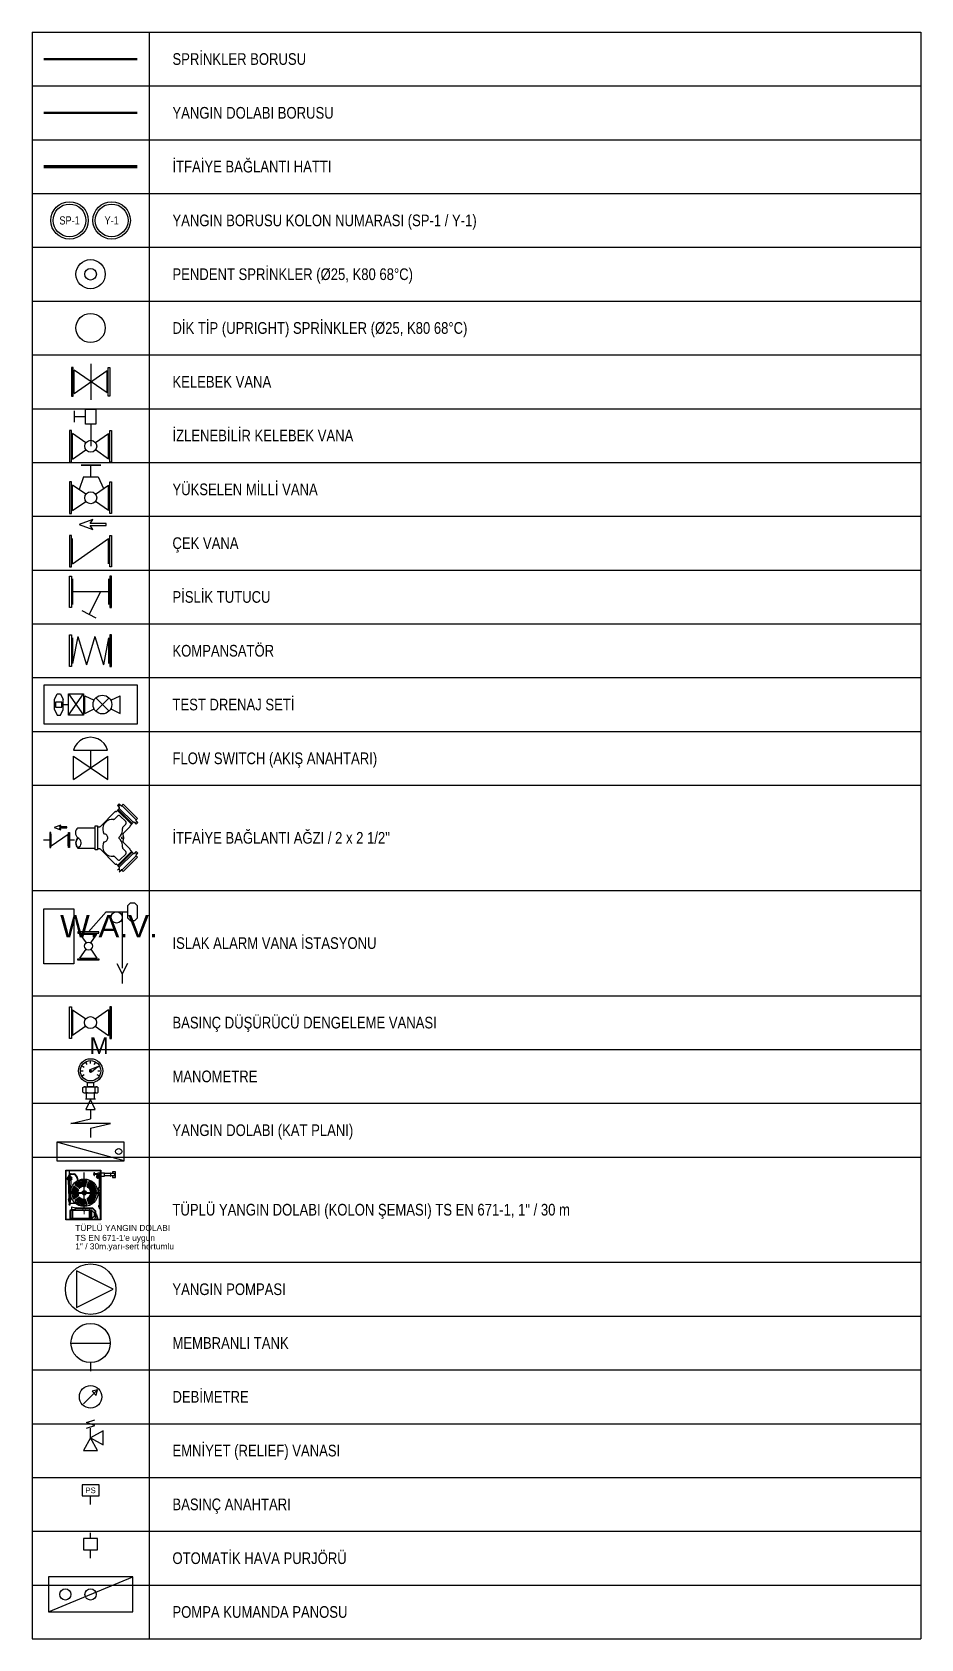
# Model space of a CAD drawing. Header units: centimetres. Extents: x 247996 to 314900, y -468471 to -440326.
# Drawn here: x 264300 to 265060, y -453164 to -451790 of the extents above; entities that cross this region are included whole.
import ezdxf
from ezdxf.enums import TextEntityAlignment as Align

# ---------------------------------------------------------------- set-up
doc = ezdxf.new("R2010")
doc.units = ezdxf.units.CM
for name, color, linetype in [('SCOTT-MTY-SPRINKLER', 15, 'Continuous'), ('SCOTT-MTY-SPRINKLER-BORU', 140, 'Continuous'), ('SCOTT-MTY-YANGIN-DOLAP-BORU', 1, 'Continuous'), ('SCOTT-MTY-YANGIN-ITFAIYE', 1, 'Continuous'), ('SCOTT-MTY-YANGIN-KOLON', 6, 'Continuous'), ('SCOTT-MTY-YANGIN-TABLO', 7, 'Continuous'), ('SCOTT-MTY-YANGIN-VANA', 1, 'Continuous')]:
    doc.layers.add(name, color=color, linetype=linetype)
doc.styles.add('ROTAS', font='arial.ttf')

# ---------------------------------------------------------------- blocks, each defined once
blk = doc.blocks.new('ASL-SPR-PE')
for radius in [12.5, 5]:
    blk.add_circle((0, 0), radius)
blk = doc.blocks.new('ASL-SPR-UP')
blk.add_circle((0, 0), 12.5)
blk = doc.blocks.new('ASL-KELEBEK')
for p, q in [((0.4, -17.2), (0.4, 17.2)), ((15.7, -10.5), (-15.7, 11)), ((-15.7, -11.2), (-15.7, 11)), ((-15.7, -11.2), (15.7, 10.6)), ((15.7, -10.5), (15.7, 10.6))]:
    blk.add_line(p, q)
for points in [[(-16.7, 13.7), (-18.3, 13.7), (-18.3, -13.8), (-16.7, -13.8), (-16.7, 13.7)], [(16.7, 13.7), (18.3, 13.7), (18.3, -13.8), (16.7, -13.8), (16.7, 13.7)]]:
    blk.add_lwpolyline(points)
blk = doc.blocks.new('ASL-IZL-KELEBEK')
for p, q in [((-15.3, 12.6), (-15.3, 23.4)), ((-15.3, 12.6), (-15.3, 23.4)), ((-15.3, 12.6), (-15.3, 23.4)), ((-15.3, 12.6), (-15.3, 23.4)), ((-15.3, 18), (-4.7, 18)), ((-15.3, 18), (-4.7, 18)), ((-15.3, 18), (-4.7, 18)), ((-15.3, 18), (-4.7, 18)), ((-4.4, -6.8), (-17.1, 1.9)), ((-17.1, -22.4), (-17.1, 1.9)), ((0.1, 10.8), (0.1, -10.2)), ((4.6, -6.7), (17.1, 1.9)), ((17.1, -22.4), (17.1, 1.9)), ((-17.1, -22.4), (-4.4, -13.6)), ((17.1, -22.4), (4.6, -13.7))]:
    blk.add_line(p, q)
for points in [[(4.9, 25.2), (4.9, 10.8), (-4.7, 10.8), (-4.7, 25.2), (4.9, 25.2)], [(4.9, 25.2), (4.9, 10.8), (-4.7, 10.8), (-4.7, 25.2), (4.9, 25.2)], [(4.9, 25.2), (4.9, 10.8), (-4.7, 10.8), (-4.7, 25.2), (4.9, 25.2)], [(4.9, 25.2), (4.9, 10.8), (-4.7, 10.8), (-4.7, 25.2), (4.9, 25.2)], [(-18.2, 4.8), (-20, 4.8), (-20, -25.2), (-18.2, -25.2), (-18.2, 4.8)], [(18.2, 4.8), (20, 4.8), (20, -25.2), (18.2, -25.2), (18.2, 4.8)]]:
    blk.add_lwpolyline(points)
blk.add_circle((0.1, -10.2), 5.68)
blk = doc.blocks.new('ASL-OSY')
for p, q in [((-4.4, -4.6), (-17.1, 4.1)), ((-17.1, -20.2), (-17.1, 4.1)), ((-6.9, 12), (-10.8, -0.2)), ((-6.9, 12), (7.1, 12)), ((4.6, -4.5), (17.1, 4.1)), ((7.1, 12), (12.1, 0.7)), ((17.1, -20.2), (17.1, 4.1)), ((-17.1, -20.2), (-4.4, -11.4)), ((17.1, -20.2), (4.6, -11.5))]:
    blk.add_line(p, q)
for points in [[(0.1, 23), (9.8, 23), (-9.1, 23), (0.1, 23)], [(0.1, 12), (0.1, 23)], [(-18.2, 7), (-20, 7), (-20, -23), (-18.2, -23), (-18.2, 7)], [(18.2, 7), (20, 7), (20, -23), (18.2, -23), (18.2, 7)]]:
    blk.add_lwpolyline(points)
blk.add_circle((0.1, -8), 5.68)
blk = doc.blocks.new('ASL-CEK')
for p, q in [((-17.1, -19.8), (-17.1, 4.5)), ((17.1, -19.8), (17.1, 4.5))]:
    blk.add_line(p, q)
for points in [[(-10.8, 17.8), (2.2, 13), (-0.3, 16.8), (14.7, 16.8), (14.7, 18.8), (-0.3, 18.8), (2.2, 22.6), (-10.8, 17.8)], [(-18.2, 7.4), (-20, 7.4), (-20, -22.6), (-18.2, -22.6), (-18.2, 7.4)], [(-17.1, -19.8), (17.1, 4.5)], [(18.2, 7.4), (20, 7.4), (20, -22.6), (18.2, -22.6), (18.2, 7.4)]]:
    blk.add_lwpolyline(points)
blk = doc.blocks.new('ASL-PISLIK')
for p, q in [((-17.1, 17.1), (-17.1, -7.2)), ((17.1, 17.1), (17.1, -7.2))]:
    blk.add_line(p, q)
for points in [[(-18.2, -10.1), (-20, -10.1), (-20, 19.9), (-18.2, 19.9), (-18.2, -10.1)], [(18.2, -10.1), (20, -10.1), (20, 19.9), (18.2, 19.9), (18.2, -10.1)], [(17.1, 4.9), (-17.1, 4.9)], [(9.4, 4.9), (-1.5, -16.4)], [(-8.2, -13), (5.1, -19.9)]]:
    blk.add_lwpolyline(points)
blk = doc.blocks.new('ASL-KOMP')
for p, q in [((-20, -15), (-20, 15)), ((-20, 15), (-18.2, 15)), ((-18.2, 15), (-18.2, -15)), ((-12.1, 13.5), (-17.1, -12.1)), ((-17.1, 12.2), (-17.1, -12.1)), ((-12.1, 13.5), (-4, -13.4)), ((4, 13.5), (-4, -13.4)), ((4, 13.5), (12.1, -13.4)), ((17.1, 12.2), (12.1, -13.4)), ((17.1, 12.2), (17.1, -12.1)), ((20, 15), (18.2, 15)), ((18.2, 15), (18.2, -15)), ((20, -15), (20, 15)), ((-18.2, -15), (-20, -15)), ((18.2, -15), (20, -15))]:
    blk.add_line(p, q)
blk = doc.blocks.new('ASL-TEST')
for p, q in [((-34.2, 4.8), (-31.8, 10.2)), ((-28.5, 10.2), (-26.1, 4.8)), ((-27.4, 0), (-21.1, 0)), ((-21.1, 10.2), (-6.9, -10.2)), ((-21.1, -10.2), (-6.9, 10.2)), ((-21.1, 10.2), (-6.9, -10.2)), ((-21.1, -10.2), (-6.9, 10.2)), ((-6.9, 0), (-5.6, 0)), ((-5.6, 8.4), (3.3, 4)), ((-5.6, -8.4), (-5.6, 8.4)), ((5, -6.3), (17.5, 6.3)), ((5, 6.3), (17.5, -6.3)), ((19.2, 4), (28, 8.4)), ((28, -8.4), (28, 8.4)), ((-34.2, -4.8), (-31.8, -10.2)), ((-28.5, -10.2), (-26.1, -4.8)), ((-5.6, -8.4), (3.3, -4)), ((19.2, -4), (28, -8.4))]:
    blk.add_line(p, q)
for points in [[(-44.2, -18.7), (-44.2, 18.7), (44.2, 18.7), (44.2, -18.7), (-44.2, -18.7)], [(-34.2, -4.8), (-34.2, 4.8)], [(-27.4, -2.4), (-27.4, 2.4), (-33.2, 2.4), (-33.2, -2.4), (-27.4, -2.4)], [(-31.8, 10.2), (-28.5, 10.2)], [(-26.1, -4.8), (-26.1, 4.8)], [(-21.1, -10.2), (-21.1, 10.2), (-6.9, 10.2), (-6.9, -10.2), (-21.1, -10.2)], [(-31.8, -10.2), (-28.5, -10.2)]]:
    blk.add_lwpolyline(points)
blk.add_circle((11.2, 0), 8.88)
blk = doc.blocks.new('ASL-FS')
for p, q in [((-16.3, 7.7), (16.2, 7.7)), ((-16.2, -20), (-16.2, 2)), ((-16.2, 2), (16.3, -20)), ((-16.2, -20), (16.3, 2)), ((0.1, -9), (0.1, 7.7)), ((16.3, -20), (16.3, 2))]:
    blk.add_line(p, q)
blk.add_lwpolyline([(16.2, 7.7), (14.8, 11.1), (12.8, 14.1), (10.1, 16.6), (7, 18.5), (3.5, 19.6), (-0.1, 20), (-3.7, 19.6), (-7.2, 18.5), (-10.3, 16.6), (-12.9, 14.1), (-15, 11.1), (-16.3, 7.7)])
blk = doc.blocks.new('ASL-ITFAIYE')
for p, q in [((54.8, 65.7), (58.2, 69.2)), ((54.8, 65.7), (58.4, 62.1)), ((57.1, 63.4), (60.5, 66.9)), ((58.2, 69.2), (61.9, 65.5)), ((64, 65.5), (64.1, 65.6)), ((20.1, 23.3), (50.1, 53.3)), ((49.4, 38.7), (55, 44.3)), ((50.7, 53.6), (51.8, 53.6)), ((52.4, 53.8), (58.4, 59.9)), ((54.6, 56), (83.1, 27.5)), ((56, 57.4), (84.5, 28.9)), ((58.4, 59.8), (86.5, 31.7)), ((60.5, 44.3), (71.4, 33.4)), ((90.5, 30), (93.9, 33.4)), ((92.6, 37), (92.6, 37)), ((92.6, 34.8), (96.2, 31.1)), ((-80.2, -16.6), (-80.2, 7.8)), ((-45.9, -16.6), (-45.9, 7.8)), ((-26.1, 20.7), (9, 20.7)), ((13.9, 24.4), (14.3, 23.8)), ((66, 22.5), (71.4, 27.9)), ((67, 9.6), (80.4, 23.1)), ((80.7, 23.6), (80.7, 24.7)), ((80.9, 25.3), (87, 31.3)), ((89.1, 31.3), (92.8, 27.7)), ((92.8, 27.7), (96.2, 31.1)), ((-96.2, -4.3), (-83.1, -4.3)), ((-43, -4.3), (-32.6, -4.3)), ((-26.1, -20.7), (9, -20.7)), ((13.9, -24.4), (14.3, -23.8)), ((20.1, -23.3), (50.2, -53.3)), ((54.6, -56), (83.1, -27.5)), ((56, -57.4), (84.5, -28.9)), ((58.4, -59.8), (86.5, -31.7)), ((66, -22.5), (71.4, -27.9)), ((67, -9.6), (80.4, -23.1)), ((80.7, -24.7), (80.7, -23.6)), ((80.9, -25.3), (87, -31.3)), ((89.1, -31.3), (92.8, -27.7)), ((90.5, -30), (94, -33.4)), ((92.6, -34.8), (96.2, -31.1)), ((92.8, -27.7), (96.2, -31.1)), ((49.4, -38.7), (55, -44.3)), ((50.7, -53.6), (51.8, -53.6)), ((52.4, -53.8), (58.4, -59.9)), ((54.8, -65.7), (58.4, -62.1)), ((57.1, -63.4), (60.5, -66.9)), ((60.5, -44.3), (71.4, -33.4)), ((92.6, -37), (92.6, -37)), ((58.2, -69.2), (61.9, -65.5)), ((64.1, -65.5), (64.1, -65.6))]:
    blk.add_line(p, q)
for points in [[(61.9, 65.5), (62.1, 65.3), (62.4, 65.1), (62.8, 65), (63.1, 65), (63.5, 65.1), (63.8, 65.3), (64, 65.5)], [(63.8, 65.9), (93, 36.7), (95.7, 39.4), (66.5, 68.6), (63.8, 65.9)], [(46.4, 37.6), (42.1, 37.5), (37.9, 36.4), (34, 34.5), (30.7, 31.9), (27.9, 28.5), (25.9, 24.7), (24.8, 20.6), (24.6, 16.3), (25.3, 12), (26.9, 8)], [(46.4, 37.6), (47.2, 37.6), (48, 37.8), (48.8, 38.2), (49.4, 38.7)], [(50.7, 53.6), (50.5, 53.6), (50.4, 53.5), (50.3, 53.4), (50.1, 53.3)], [(51.8, 53.6), (52, 53.6), (52.1, 53.6), (52.2, 53.7), (52.4, 53.8)], [(60.5, 44.3), (59.8, 44.8), (59, 45.2), (58.2, 45.4), (57.3, 45.4), (56.5, 45.2), (55.7, 44.8), (55, 44.3)], [(58.4, 59.9), (58.7, 60.1), (58.8, 60.5), (58.9, 60.8), (58.9, 61.1), (58.8, 61.5), (58.7, 61.8), (58.4, 62.1)], [(71.4, 27.9), (71.9, 28.6), (72.3, 29.4), (72.5, 30.2), (72.5, 31.1), (72.3, 31.9), (71.9, 32.7), (71.4, 33.4)], [(92.6, 37), (92.4, 36.7), (92.2, 36.4), (92.1, 36), (92.1, 35.7), (92.2, 35.4), (92.4, 35), (92.6, 34.8)], [(-81.3, 10.7), (-83.1, 10.7), (-83.1, -19.4), (-81.3, -19.4), (-81.3, 10.7)], [(-80.2, -16.6), (-45.9, 7.8)], [(-73.9, 21.1), (-60.8, 16.3), (-63.3, 20.1), (-48.3, 20.1), (-48.3, 22.1), (-63.3, 22.1), (-60.8, 26), (-73.9, 21.1)], [(-44.8, 10.7), (-43, 10.7), (-43, -19.4), (-44.8, -19.4), (-44.8, 10.7)], [(-26.1, 20.7), (-28.1, 18.6), (-29.7, 16), (-30.6, 13.3), (-31, 10.3), (-30.6, 7.4), (-29.7, 4.6), (-28.1, 2.1), (-26.1, 0)], [(9, -24.4), (9, 24.4), (13.9, 24.4), (13.9, -24.4), (9, -24.4)], [(14.3, 23.8), (14.9, 23.2), (15.5, 22.7), (16.3, 22.4), (17.1, 22.2), (17.9, 22.2), (18.7, 22.4), (19.5, 22.8), (20.1, 23.3)], [(27.1, -8), (28.8, -7.8), (30.3, -7.3), (31.8, -6.5), (33, -5.4), (34, -4), (34.7, -2.5), (35, -0.8), (35, 0.8), (34.7, 2.5), (34, 4), (33, 5.4), (31.8, 6.5), (30.3, 7.3), (28.8, 7.8), (27.1, 8)], [(57.9, 1.2), (57.7, 0.9), (57.5, 0.7), (57.4, 0.3), (57.4, 0), (57.4, -0.3), (57.5, -0.7), (57.7, -0.9), (57.9, -1.2)], [(57.9, 1.2), (60.9, 3.9), (63.2, 7.3), (64.6, 11.1), (65.2, 15.1), (64.9, 19.1)], [(66, 22.5), (65.4, 21.8), (65, 21), (64.9, 20), (64.9, 19.1)], [(67, 9.6), (66.5, 9.1), (66.2, 8.4), (65.9, 7.8), (65.8, 7.1)], [(65.8, 7.1), (65.8, 7), (65.9, 6.9), (65.9, 6.8), (65.9, 6.7)], [(65.9, -6.7), (67, -4.1), (67.6, -1.4), (67.6, 1.4), (67, 4.1), (65.9, 6.7)], [(80.4, 23.1), (80.5, 23.2), (80.6, 23.3), (80.6, 23.5), (80.7, 23.6)], [(80.9, 25.3), (80.8, 25.2), (80.7, 25), (80.7, 24.9), (80.7, 24.7)], [(89.1, 31.3), (88.9, 31.6), (88.6, 31.7), (88.2, 31.8), (87.9, 31.8), (87.5, 31.7), (87.2, 31.6), (87, 31.3)], [(-26.1, 0), (-28, -2.2), (-29.5, -4.7), (-30.4, -7.4), (-30.7, -10.3), (-30.4, -13.2), (-29.5, -16), (-28, -18.5), (-26.1, -20.7)], [(-25.3, -0.4), (-27.2, -2.4), (-28.7, -4.9), (-29.6, -7.5), (-29.9, -10.3), (-29.6, -13.1), (-28.7, -15.8), (-27.2, -18.2), (-25.3, -20.3)], [(-26.1, -20.7), (-24, -19.5), (-22.3, -17.9), (-20.9, -16), (-19.9, -13.8), (-19.4, -11.5), (-19.4, -9.2), (-19.9, -6.8), (-20.9, -4.7), (-22.3, -2.8), (-24, -1.2), (-26.1, 0)], [(20.1, -23.3), (19.5, -22.8), (18.7, -22.4), (17.9, -22.2), (17.1, -22.2), (16.3, -22.4), (15.5, -22.7), (14.9, -23.2), (14.3, -23.8)], [(26.9, -8), (25.3, -12), (24.6, -16.3), (24.8, -20.6), (25.9, -24.7), (27.9, -28.6), (30.7, -31.9), (34, -34.5), (37.9, -36.4), (42.1, -37.5), (46.4, -37.6)], [(64.9, -19.1), (65.2, -15.1), (64.6, -11.1), (63.2, -7.3), (60.9, -3.9), (57.9, -1.2)], [(64.9, -19.1), (64.9, -20), (65, -21), (65.4, -21.8), (66, -22.5)], [(64.9, -19.1), (64.9, -20), (65, -21), (65.4, -21.8), (66, -22.5)], [(65.9, -6.7), (65.9, -6.8), (65.9, -6.9), (65.8, -7), (65.8, -7.1)], [(65.8, -7.1), (65.9, -7.8), (66.2, -8.4), (66.5, -9.1), (67, -9.6)], [(71.4, -33.4), (71.9, -32.7), (72.3, -31.9), (72.5, -31.1), (72.5, -30.2), (72.3, -29.4), (71.9, -28.6), (71.4, -27.9)], [(80.7, -23.6), (80.6, -23.5), (80.6, -23.3), (80.5, -23.2), (80.4, -23.1)], [(80.7, -24.7), (80.7, -24.9), (80.7, -25), (80.8, -25.1), (80.9, -25.3)], [(87, -31.3), (87.2, -31.6), (87.5, -31.7), (87.9, -31.8), (88.2, -31.8), (88.6, -31.7), (88.9, -31.6), (89.1, -31.3)], [(49.4, -38.7), (48.8, -38.2), (48, -37.8), (47.2, -37.6), (46.4, -37.6)], [(50.2, -53.3), (50.3, -53.4), (50.4, -53.5), (50.5, -53.6), (50.7, -53.6)], [(52.4, -53.8), (52.2, -53.7), (52.1, -53.6), (52, -53.6), (51.8, -53.6)], [(55, -44.3), (55.7, -44.8), (56.5, -45.2), (57.3, -45.4), (58.2, -45.4), (59, -45.2), (59.8, -44.8), (60.5, -44.3)], [(58.4, -62.1), (58.7, -61.8), (58.8, -61.5), (58.9, -61.1), (58.9, -60.8), (58.8, -60.5), (58.7, -60.1), (58.4, -59.9)], [(64.1, -65.5), (63.8, -65.3), (63.5, -65.1), (63.1, -65), (62.8, -65), (62.5, -65.1), (62.1, -65.3), (61.9, -65.5)], [(63.8, -65.9), (93, -36.7), (95.7, -39.4), (66.5, -68.6), (63.8, -65.9)], [(92.6, -34.8), (92.4, -35), (92.2, -35.4), (92.1, -35.7), (92.1, -36), (92.2, -36.4), (92.4, -36.7), (92.6, -37)]]:
    blk.add_lwpolyline(points)
blk.add_circle((65, 0), 1.84)
blk = doc.blocks.new('ASL-WAV')
for p, q in [((-3.1, 15.8), (22.3, 44.4)), ((22.3, 44.4), (45, 44.4)), ((45, 44.4), (45, -35.6)), ((45, 44.4), (53, 44.4)), ((-15.3, 12.9), (-6.4, 0.2)), ((-15.3, 12.9), (9, 12.9)), ((0.4, 0.2), (9, 12.9)), ((-15.3, -21.3), (-6.5, -8.8)), ((-15.3, -21.3), (9, -21.3)), ((0.5, -8.8), (9, -21.3)), ((37.5, -29), (45, -43.6)), ((52.4, -29), (45, -43.6)), ((45, -43.6), (45, -57.4))]:
    blk.add_line(p, q)
for points in [[(-66.5, 48.7), (-23.8, 48.7), (-23.8, -29.7), (-66.5, -29.7), (-66.5, 48.7)], [(57, 57.4), (62.5, 57.4), (66.5, 53.4), (66.5, 35.5), (62.5, 31.5), (57, 31.5), (53, 35.5), (53, 53.4), (57, 57.4)], [(11.9, 14), (11.9, 15.8), (-18.1, 15.8), (-18.1, 14), (11.9, 14)], [(11.9, -22.4), (11.9, -24.2), (-18.1, -24.2), (-18.1, -22.4), (11.9, -22.4)]]:
    blk.add_lwpolyline(points)
for centre, radius in [((37.1, 36.5), 8), ((-3, -4.3), 5.68)]:
    blk.add_circle(centre, radius)
at = {"style": 'ROTAS'}
blk.add_text('W.A.V.', height=32, dxfattribs=at).set_placement((-43.4, 8))
blk = doc.blocks.new('ASL-BDV')
for p, q in [((-17.1, 12.2), (-4.6, 3.5)), ((-17.1, 12.2), (-17.1, -12.1)), ((17.1, 12.2), (4.4, 3.4)), ((17.1, 12.2), (17.1, -12.1)), ((-4.6, -3.5), (-17.1, -12.1)), ((4.4, -3.4), (17.1, -12.1))]:
    blk.add_line(p, q)
for points in [[(-18.2, -15), (-20, -15), (-20, 15), (-18.2, 15), (-18.2, -15)], [(18.2, -15), (20, -15), (20, 15), (18.2, 15), (18.2, -15)]]:
    blk.add_lwpolyline(points)
blk.add_circle((-0.1, 0), 5.68)
blk = doc.blocks.new('ASL-MANO')
for p, q in [((-8.9, 5.3), (-7, 5.3)), ((-7.7, 9.7), (-6, 8.8)), ((-7.7, 0.9), (-6.1, 1.8)), ((-4.4, 13), (-3.5, 11.4)), ((-0.5, 6.4), (7, 9.3)), ((0, 12.3), (0, 14.2)), ((0.7, 4.3), (7, 9.3)), ((3.5, 11.3), (4.5, 13)), ((6, 1.8), (7.7, 0.8)), ((6.1, 8.8), (7.7, 9.7)), ((7, 5.3), (8.9, 5.3)), ((-7.3, -10.5), (-6.2, -9.9)), ((-7.3, -15.1), (-7.3, -10.5)), ((-7.3, -15.1), (-6.2, -15.7)), ((-6.2, -9.9), (6.2, -9.9)), ((-4.3, -15.1), (-4.3, -10.5)), ((-3.1, -9.9), (-3.1, -5.8)), ((3.1, -9.9), (3.1, -5.8)), ((4.3, -15.1), (4.3, -10.5)), ((6.2, -9.9), (7.3, -10.5)), ((6.2, -15.7), (7.3, -15.1)), ((7.3, -15.1), (7.3, -10.5)), ((-6.2, -15.7), (6.2, -15.7)), ((-6.2, -15.7), (6.2, -15.7)), ((-4.7, -21.4), (4.7, -21.4)), ((-3.8, -15.7), (3.8, -15.7)), ((-3.8, -21.4), (-3.8, -15.7)), ((3.8, -21.4), (3.8, -15.7))]:
    blk.add_line(p, q)
for points in [[(-0.4, 6.4), (-0.6, 6.3), (-0.8, 6.1), (-1, 6), (-1.1, 5.7), (-1.2, 5.5), (-1.2, 5.3), (-1.1, 5), (-1.1, 4.8), (-1, 4.6), (-0.8, 4.4), (-0.6, 4.3), (-0.4, 4.2), (-0.1, 4.1), (0.1, 4.1), (0.3, 4.2), (0.6, 4.2), (0.8, 4.4)], [(-4.3, -10.5), (-4.6, -10.2), (-5, -10), (-5.4, -9.9), (-5.9, -9.9), (-6.3, -9.9)], [(-6.3, -15.7), (-5.9, -15.7), (-5.4, -15.7), (-5, -15.5), (-4.6, -15.3), (-4.3, -15.1)], [(4.3, -10.5), (2.2, -10), (0, -9.9), (-2.2, -10), (-4.3, -10.5)], [(-4.3, -15.1), (-2.2, -15.5), (0, -15.7), (2.2, -15.5), (4.3, -15.1)], [(6.3, -9.9), (5.9, -9.9), (5.4, -9.9), (5, -10), (4.6, -10.2), (4.3, -10.5)], [(4.3, -15.1), (4.6, -15.3), (5, -15.5), (5.4, -15.7), (5.9, -15.7), (6.3, -15.7)]]:
    blk.add_lwpolyline(points)
for radius in [11.5, 9.67, 0.534]:
    blk.add_circle((0, 5.3), radius)
at = {"style": 'ROTAS'}
blk.add_text('M', height=15.6, dxfattribs=at).set_placement((-1, 21.4))
blk = doc.blocks.new('ASL-YD-PLAN')
for p, q in [((0, 32.8), (-5, 22)), ((-5, 22), (5, 22)), ((5, 22), (0, 32.8)), ((0, 22), (0, 12.3)), ((-21.2, 7.3), (0, 12.3)), ((21.2, 7.3), (-21.2, 7.3)), ((0, 2.3), (21.2, 7.3)), ((0, 2.3), (0, -7.8)), ((36, -32.8), (-36, -12.8)), ((30, -22.8), (30, -22.8))]:
    blk.add_line(p, q)
for points in [[(-36, -12.8), (-36, -32.8), (36, -32.8), (36, -12.8), (-36, -12.8)], [(36, -32.8), (-36, -12.8), (-36, -32.8), (36, -32.8)]]:
    blk.add_lwpolyline(points)
blk.add_circle((30, -22.8), 3.25)
blk = doc.blocks.new('ASL-YD-KOLON')
for p, q in [((-48.6, 69.4), (-50, 67.2)), ((-48.6, 69.4), (-41.2, 69.4)), ((-47.7, 71), (-47.7, 69.4)), ((-45.4, 67.2), (-45.4, 69.4)), ((-44.8, 9.4), (-44.8, 81.5)), ((-44.3, 67.2), (-44.3, 69.4)), ((-42.1, 70.2), (-42.1, 69.4)), ((-41.8, 76.7), (-36.2, 76.7)), ((-41.7, 75.7), (-36.2, 75.7)), ((-41.7, 75.7), (-41.7, 75.7)), ((-41.2, 69.4), (-39.8, 67.2)), ((-13.7, 3.5), (-13.7, 79.7)), ((7, 75), (7, 77)), ((7.7, 77), (7, 77)), ((7.7, 75), (7, 75)), ((7.7, 72.8), (7.7, 79.2)), ((7.7, 79.2), (8.3, 79.2)), ((7.7, 75), (7.7, 77)), ((7.7, 72.8), (8.3, 72.8)), ((8.3, 72.8), (8.3, 79.2)), ((9, 77), (8.3, 77)), ((9, 75), (8.3, 75)), ((9, 75), (9, 77)), ((10.3, 76.5), (9, 76.5)), ((10.3, 75.5), (9, 75.5)), ((11, 77), (10.3, 77)), ((10.3, 75), (10.3, 77)), ((11, 75), (10.3, 75)), ((11, 75), (11, 77)), ((11.9, 76.7), (11, 76.7)), ((11.9, 75.3), (11, 75.3)), ((11.9, 75), (11.9, 77)), ((13.2, 77), (11.9, 77)), ((13.2, 75), (11.9, 75)), ((12.8, 71.6), (13.2, 72.1)), ((12.8, 71.6), (17.5, 67.7)), ((12.8, 71.6), (12.8, 71.6)), ((12.9, 69.9), (13, 71.2)), ((12.9, 69.9), (15.8, 67.5)), ((13.1, 69.5), (13.2, 69.7)), ((13.2, 77.4), (15.7, 77.4)), ((13.2, 74.6), (13.2, 77.4)), ((13.2, 74.6), (15.4, 74.6)), ((13.2, 72.1), (17.9, 68.2)), ((13.4, 72.4), (13.9, 72.9)), ((13.4, 72.4), (18.1, 68.5)), ((13.5, 71.9), (13.7, 72.2)), ((15.3, 73.3), (13.9, 72.9)), ((13.9, 72.9), (18.5, 69)), ((14.1, 68.9), (14.9, 69.8)), ((14.2, 74), (14.2, 78)), ((14.2, 78), (15.4, 78)), ((14.2, 74), (15.4, 74)), ((14.6, 68.4), (15.4, 69.4)), ((14.8, 74), (14.8, 78)), ((15.3, 73.3), (18.7, 70.5)), ((15.4, 74), (15.4, 78)), ((16, 71.1), (16.8, 72.1)), ((16.5, 70.7), (17.3, 71.7)), ((17.5, 74.9), (17.5, 71.6)), ((17.5, 74.9), (20.7, 74.9)), ((18.1, 68.5), (18.5, 69)), ((18.5, 77.7), (19.6, 77.7)), ((18.5, 77.7), (18.5, 74.9)), ((18.7, 70.5), (18.5, 69)), ((18.5, 70.1), (18.5, 49.3)), ((19.6, 77.7), (19.6, 74.9)), ((19.6, 70.1), (19.6, 49.3)), ((20.2, 77.4), (19.9, 77.4)), ((20.2, 69.9), (20.2, 79.5)), ((20.2, 79.5), (20.7, 79.5)), ((20.7, 69.9), (20.2, 69.9)), ((20.7, 79.5), (20.7, 69.9)), ((20.7, 74.9), (20.7, 71.6)), ((42.2, 77.4), (29.6, 77.4)), ((42.2, 72.1), (29.6, 72.1)), ((49.5, 77.4), (43.3, 77.4)), ((49.5, 72.1), (43.3, 72.1)), ((-50, 67.2), (-39.8, 67.2)), ((-50, 65.1), (-50, 67.2)), ((-50, 66.2), (-39.8, 66.2)), ((-50, 65.1), (-49.9, 65.1)), ((-49.9, 65.1), (-39.9, 65.1)), ((-48.1, 63), (-49.3, 64.7)), ((-48.1, 63), (-41.7, 63)), ((-47.7, 63), (-46.3, 24.5)), ((-45.4, 63), (-45.4, 65.1)), ((-44.8, 37.1), (17.5, 37.1)), ((-44.8, 35.5), (17.5, 35.5)), ((-44.3, 63), (-44.3, 65.1)), ((-44.3, 36.3), (19.1, 36.3)), ((-42.1, 63), (-43.4, 24.5)), ((-41.7, 63), (-40.5, 64.7)), ((-39.9, 65.1), (-39.8, 65.1)), ((-39.8, 65.1), (-39.8, 67.2)), ((-26.7, 43.4), (-35, 49.4)), ((-24.5, 46.4), (-32.8, 52.4)), ((-11, 50.8), (-7.8, 60.6)), ((-7.4, 49.6), (-4.2, 59.4)), ((0.9, 38.1), (11.2, 38.1)), ((0.9, 34.4), (11.2, 34.4)), ((15.4, 67.6), (15.5, 67.7)), ((15.8, 67.5), (17, 67.8)), ((17.5, 67.7), (17.9, 68.2)), ((17.5, 67.7), (17.5, 67.7)), ((17.5, 38.4), (17.5, 47.8)), ((17.5, 38.4), (17.5, 35)), ((17.6, 68.4), (17.9, 68.7)), ((20.7, 47.8), (20.7, 35)), ((-47.5, 20.8), (-47.5, 21.8)), ((-47.5, 21.3), (-42.2, 21.3)), ((-47, 22.4), (-42.7, 22.4)), ((-47, 20.2), (-42.7, 20.2)), ((-46.8, 23.4), (-46.8, 24)), ((-46.8, 23.4), (-42.8, 23.4)), ((-46.8, 23.4), (-42.8, 23.4)), ((-46.8, 22.4), (-46.8, 23.4)), ((-46.8, 22.4), (-42.8, 22.4)), ((-46.8, 18.1), (-46.8, 20.2)), ((-46.8, 18.1), (-42.8, 18.1)), ((-46.8, 18.1), (-45.6, 12.7)), ((-46.3, 24.5), (-43.4, 24.5)), ((-45.6, 12.7), (-46.2, 11.4)), ((-46.2, 11.4), (-43.5, 11.4)), ((-46.2, 11.4), (-45.7, 10.6)), ((-45.7, 10.6), (-43.9, 10.6)), ((-45.6, 12.7), (-44, 12.7)), ((-44, 12.7), (-42.8, 18.1)), ((-43.5, 11.4), (-44, 12.7)), ((-43.9, 14), (-32.9, 14)), ((-43.9, 10.6), (-43.5, 11.4)), ((-42.8, 23.4), (-42.8, 24)), ((-42.8, 22.4), (-42.8, 23.4)), ((-42.8, 18.1), (-42.8, 20.2)), ((-42.2, 20.8), (-42.2, 21.8)), ((-40.5, 6.1), (-40.5, 0.3)), ((-40.5, 6.1), (-31.5, 4.2)), ((-40.5, 0.3), (-31.5, 2.2)), ((-26.7, 29.1), (-35, 23.1)), ((-24.5, 26.1), (-32.8, 20.1)), ((-31.5, 4.2), (-31.5, 2.2)), ((-11.3, 22.8), (-7.8, 12)), ((-7.4, 22.9), (-4.2, 13.1)), ((17.5, 5.4), (17.5, 8.7)), ((17.5, 5.4), (20.7, 5.4)), ((18.5, 33.5), (18.5, 10.2)), ((18.5, 5.4), (18.5, 2.4)), ((18.5, 2.4), (19.6, 2.4)), ((19.6, 33.5), (19.6, 10.2)), ((19.6, 5.4), (19.6, 2.4)), ((20.7, 5.4), (20.7, 8.7)), ((8, -11.2), (8, -8.9)), ((8, -8.9), (10.5, -8.9)), ((10.5, -11.2), (8, -11.2)), ((10.4, -8.5), (8.8, -8.5)), ((10.5, -8.9), (10.5, -11.2))]:
    blk.add_line(p, q)
for points in [[(21.7, 84.8), (21.7, -21.9), (-52.9, -21.9), (-52.9, 84.8), (21.7, 84.8)], [(20.7, 83.7), (20.7, -20.8), (-51.9, -20.8), (-51.9, 83.7), (20.7, 83.7)], [(-41.8, 76.7), (-43.3, 76.4), (-44.6, 75.8), (-45.8, 74.9), (-46.7, 73.8), (-47.4, 72.5), (-47.7, 71)], [(-43.3, 75.3), (-43.7, 75.1), (-44.1, 74.8), (-44.3, 74.5), (-44.5, 74.1), (-44.7, 73.7), (-44.7, 73.3), (-44.6, 72.9), (-44.5, 72.5), (-44.2, 72.1), (-43.9, 71.8), (-43.6, 71.6), (-43.2, 71.4), (-42.8, 71.3)], [(-41.7, 75.7), (-42.1, 75.6), (-42.6, 75.5), (-42.9, 75.4), (-43.3, 75.3)], [(-42.1, 70.2), (-42.1, 70.5), (-42.2, 70.7), (-42.4, 71), (-42.5, 71.2), (-42.8, 71.3)], [(-32.5, 75.1), (-33.3, 75.7), (-34.2, 76.2), (-35.2, 76.6), (-36.2, 76.7)], [(-33.3, 74.3), (-33.9, 74.8), (-34.6, 75.2), (-35.4, 75.5), (-36.2, 75.7)], [(-27.5, 62.2), (-27.9, 65.6), (-29.1, 68.9), (-30.9, 71.8), (-33.3, 74.3)], [(-26.5, 62.7), (-27, 66.2), (-28.2, 69.6), (-30.1, 72.5), (-32.5, 75.1)], [(13, 71.2), (13, 71.3), (13, 71.4), (12.9, 71.5), (12.8, 71.6)], [(15.8, 72.9), (16, 73), (16.1, 73.2), (16.1, 73.4), (16.1, 73.7), (16.1, 73.9), (16.1, 74.1), (15.9, 74.3), (15.8, 74.4), (15.6, 74.5), (15.4, 74.6)], [(19.9, 77.4), (19.5, 77.7), (19.1, 78.1), (18.6, 78.3), (18.1, 78.4), (17.5, 78.4), (17, 78.3), (16.5, 78.1), (16.1, 77.7), (15.7, 77.4)], [(18.7, 73.5), (18.5, 73.8), (18.2, 74.1), (17.9, 74.2), (17.5, 74.3), (17.2, 74.4), (16.8, 74.3)], [(17.5, 71.6), (17.5, 71.3), (17.6, 71), (17.8, 70.7), (18, 70.4), (18.3, 70.2), (18.6, 70.1), (18.9, 70), (19.2, 70), (19.6, 70.1), (19.9, 70.2), (20.1, 70.4), (20.4, 70.7), (20.5, 71), (20.6, 71.3), (20.7, 71.6)], [(20.2, 74.3), (19.5, 73.6), (18.9, 72.8), (18.5, 71.9), (18.2, 70.9)], [(21.7, 77.8), (21.7, 71.6), (29.6, 71.6), (29.6, 77.8), (21.7, 77.8)], [(42.2, 77.9), (42.2, 71.6), (43.3, 71.6), (43.3, 77.9), (42.2, 77.9)], [(46.5, 72.1), (46.5, 68.8), (52.9, 68.8), (52.9, 80.7), (46.5, 80.7)], [(46.5, 80.7), (46.5, 77.4)], [(49.5, 72.1), (50, 72.2), (50.5, 72.5), (50.9, 72.8), (51.3, 73.2), (51.5, 73.7), (51.7, 74.2), (51.8, 74.8), (51.7, 75.3), (51.5, 75.8), (51.3, 76.3), (50.9, 76.7), (50.5, 77.1), (50, 77.3), (49.5, 77.4)], [(-49.3, 64.7), (-49.4, 64.9), (-49.6, 65), (-49.8, 65.1), (-49.9, 65.1)], [(-39.9, 65.1), (-40.1, 65.1), (-40.2, 65), (-40.4, 64.9), (-40.5, 64.7)], [(-36.9, 49), (-39, 44.1), (-40.1, 38.9), (-40.1, 33.6), (-39, 28.4), (-36.9, 23.5)], [(-34, 48.7), (-36.2, 44), (-37.4, 38.9), (-37.4, 33.6), (-36.2, 28.5), (-34, 23.8)], [(-35, 49.4), (-35.2, 49.5), (-35.5, 49.6), (-35.8, 49.7), (-36.1, 49.6), (-36.3, 49.5), (-36.6, 49.4), (-36.8, 49.2), (-36.9, 49)], [(-32.3, 47.4), (-34.3, 43.2), (-35.3, 38.6), (-35.3, 33.9), (-34.3, 29.3), (-32.3, 25.1)], [(-33, 54.4), (-33.2, 54.2), (-33.3, 53.9), (-33.3, 53.7), (-33.3, 53.4), (-33.3, 53.1), (-33.2, 52.8), (-33, 52.6), (-32.8, 52.4)], [(-30.6, 46.2), (-32.3, 42.4), (-33.2, 38.3), (-33.2, 34.2), (-32.3, 30.1), (-30.6, 26.3)], [(-8.8, 62.3), (-14.1, 62.7), (-19.3, 62.1), (-24.4, 60.5), (-29, 57.9), (-33, 54.4)], [(-30.9, 52.7), (-31.2, 52.5), (-31.4, 52.2), (-31.6, 52), (-31.8, 51.7)], [(-28.8, 44.9), (-30.3, 41.6), (-31, 38.1), (-31, 34.4), (-30.3, 30.9), (-28.8, 27.6)], [(-30.9, 52.7), (-30, 54), (-29.2, 55.5), (-28.6, 57), (-28.1, 58.5)], [(-30.1, 52), (-29, 53.7), (-28, 55.4), (-27.3, 57.3), (-26.8, 59.3)], [(-8.8, 57.4), (-13.5, 57.9), (-18.1, 57.5), (-22.6, 56), (-26.7, 53.6), (-30.1, 50.5)], [(-27.1, 43.7), (-28.3, 40.8), (-28.9, 37.8), (-28.9, 34.7), (-28.3, 31.7), (-27.1, 28.9)], [(-9.5, 55.3), (-13.6, 55.8), (-17.7, 55.4), (-21.7, 54.1), (-25.3, 52), (-28.4, 49.2)], [(-8.2, 59.4), (-13.4, 60.1), (-18.6, 59.6), (-23.6, 57.9), (-28.1, 55.2)], [(-26.2, 41.8), (-27.1, 39.1), (-27.4, 36.3), (-27.1, 33.4), (-26.2, 30.8)], [(-26.2, 41.8), (-26.2, 42), (-26.1, 42.3), (-26.2, 42.6), (-26.3, 42.9), (-26.5, 43.2), (-26.7, 43.4)], [(-10.1, 53.3), (-13.7, 53.7), (-17.4, 53.3), (-20.8, 52.2), (-23.9, 50.4), (-26.6, 47.9)], [(-10.8, 51.3), (-13.9, 51.5), (-17, 51.2), (-19.9, 50.2), (-22.6, 48.7), (-24.9, 46.7)], [(-24.5, 46.4), (-24.2, 46.2), (-23.9, 46.2), (-23.6, 46.1), (-23.3, 46.2), (-23.1, 46.3), (-22.8, 46.5)], [(-12.4, 49.9), (-15.2, 49.9), (-17.9, 49.3), (-20.5, 48.1), (-22.8, 46.5)], [(-12.4, 49.9), (-12.1, 49.9), (-11.8, 49.9), (-11.5, 50.1), (-11.3, 50.3), (-11.1, 50.5), (-11, 50.8)], [(-7.8, 60.6), (-7.7, 60.8), (-7.7, 61.1), (-7.8, 61.4), (-7.9, 61.6), (-8.1, 61.9), (-8.3, 62.1), (-8.5, 62.2), (-8.8, 62.3)], [(-7.4, 49.6), (-7.5, 49.3), (-7.5, 49), (-7.4, 48.7), (-7.3, 48.5), (-7.1, 48.2), (-6.8, 48.1)], [(1.4, 38.1), (0.8, 41.1), (-0.5, 43.9), (-2.3, 46.4), (-4.6, 48.5), (-7.3, 50.1)], [(-7.3, 22.4), (-4.6, 24), (-2.3, 26.1), (-0.5, 28.6), (0.8, 31.4), (1.4, 34.4)], [(-0.4, 39.2), (-1.2, 41.9), (-2.7, 44.3), (-4.5, 46.4), (-6.8, 48.1)], [(3.6, 38.1), (2.8, 41.7), (1.4, 45), (-0.8, 47.9), (-3.5, 50.3), (-6.6, 52.1)], [(-6.6, 20.4), (-3.5, 22.2), (-0.8, 24.6), (1.4, 27.5), (2.8, 30.8), (3.6, 34.4)], [(5.7, 38.1), (4.9, 42.2), (3.2, 46), (0.8, 49.4), (-2.3, 52.1), (-5.9, 54.2)], [(-5.9, 18.3), (-2.3, 20.4), (0.8, 23.1), (3.2, 26.5), (4.9, 30.3), (5.7, 34.4)], [(7.9, 38.1), (7, 42.7), (5.1, 47), (2.3, 50.8), (-1.2, 53.9), (-5.3, 56.2)], [(-5.3, 16.3), (-1.2, 18.6), (2.3, 21.7), (5.1, 25.5), (7, 29.8), (7.9, 34.4)], [(10, 38.1), (9, 43.3), (7, 48.1), (3.9, 52.3), (0, 55.7), (-4.6, 58.3)], [(-4.6, 14.3), (0, 16.8), (3.9, 20.2), (7, 24.5), (9, 29.3), (10, 34.4)], [(-2.4, 60.2), (-2.7, 60.3), (-2.9, 60.3), (-3.2, 60.3), (-3.5, 60.2), (-3.7, 60.1), (-4, 59.9), (-4.1, 59.7), (-4.2, 59.4)], [(12.5, 39.6), (11.3, 44.8), (9.1, 49.6), (6, 53.9), (2.1, 57.5), (-2.4, 60.2)], [(-0.4, 39.2), (-0.3, 38.9), (-0.1, 38.6), (0.1, 38.4), (0.4, 38.3), (0.6, 38.2), (0.9, 38.1)], [(0.9, 34.4), (0.6, 34.4), (0.4, 34.3), (0.1, 34.1), (-0.1, 33.9), (-0.3, 33.6), (-0.4, 33.3)], [(11.2, 38.1), (11.5, 38.2), (11.8, 38.2), (12, 38.4), (12.2, 38.6), (12.4, 38.8), (12.5, 39.1), (12.5, 39.3), (12.5, 39.6)], [(12.5, 32.9), (12.5, 33.2), (12.5, 33.4), (12.4, 33.7), (12.2, 33.9), (12, 34.1), (11.8, 34.3), (11.5, 34.4), (11.2, 34.4)], [(17.5, 67.7), (17.4, 67.8), (17.3, 67.8), (17.2, 67.8), (17, 67.8)], [(20.7, 47.8), (20.6, 48.2), (20.5, 48.5), (20.4, 48.8), (20.1, 49), (19.9, 49.2), (19.6, 49.4), (19.2, 49.4), (18.9, 49.4), (18.6, 49.4), (18.3, 49.2), (18, 49), (17.8, 48.8), (17.6, 48.5), (17.5, 48.2), (17.5, 47.8)], [(17.5, 35), (17.5, 34.7), (17.6, 34.4), (17.8, 34.1), (18, 33.8), (18.3, 33.6), (18.6, 33.5), (18.9, 33.4), (19.2, 33.4), (19.6, 33.5), (19.9, 33.6), (20.1, 33.8), (20.4, 34.1), (20.5, 34.4), (20.6, 34.7), (20.7, 35)], [(-47, 22.4), (-47.1, 22.4), (-47.2, 22.3), (-47.3, 22.3), (-47.4, 22.2), (-47.4, 22.1), (-47.5, 22), (-47.5, 21.8)], [(-47.5, 20.8), (-47.5, 20.7), (-47.4, 20.5), (-47.4, 20.4), (-47.3, 20.4), (-47.2, 20.3), (-47.1, 20.3), (-47, 20.2)], [(-46.3, 24.5), (-46.4, 24.5), (-46.5, 24.5), (-46.6, 24.4), (-46.7, 24.3), (-46.8, 24.2), (-46.8, 24.1), (-46.8, 24)], [(-42.8, 24), (-42.8, 24.1), (-42.9, 24.2), (-42.9, 24.3), (-43, 24.4), (-43.1, 24.5), (-43.2, 24.5), (-43.4, 24.5)], [(-42.2, 21.8), (-42.2, 22), (-42.2, 22.1), (-42.3, 22.2), (-42.4, 22.3), (-42.5, 22.3), (-42.6, 22.4), (-42.7, 22.4)], [(-42.7, 20.2), (-42.6, 20.3), (-42.5, 20.3), (-42.4, 20.4), (-42.3, 20.4), (-42.2, 20.5), (-42.2, 20.7), (-42.2, 20.8)], [(-36.9, 23.5), (-36.8, 23.3), (-36.6, 23.1), (-36.3, 23), (-36.1, 22.9), (-35.8, 22.9), (-35.5, 22.9), (-35.2, 23), (-35, 23.1)], [(-32.8, 20.1), (-33, 19.9), (-33.2, 19.7), (-33.3, 19.4), (-33.3, 19.1), (-33.3, 18.8), (-33.3, 18.6), (-33.2, 18.3), (-33, 18.1)], [(-33, 18.1), (-29, 14.6), (-24.4, 12), (-19.3, 10.4), (-14.1, 9.8), (-8.8, 10.2)], [(-31.8, 20.8), (-28, 17.2), (-23.5, 14.6), (-18.5, 12.9), (-13.3, 12.4), (-8.2, 13.1)], [(-30.9, 4.4), (-30.9, 2.1), (-31.5, 2.1), (-31.5, 4.4), (-30.9, 4.4)], [(-30.9, 4), (3.7, 4), (10.4, -2.7), (10.4, -8.9)], [(-30.9, 2.4), (3.7, 2.4), (8.8, -2.7), (8.8, -8.9)], [(-30.1, 22), (-26.7, 18.9), (-22.6, 16.5), (-18.1, 15), (-13.5, 14.6), (-8.8, 15.1)], [(-28.4, 23.3), (-25.3, 20.5), (-21.7, 18.4), (-17.7, 17.1), (-13.6, 16.7), (-9.5, 17.2)], [(-26.7, 29.1), (-26.5, 29.3), (-26.3, 29.6), (-26.2, 29.9), (-26.1, 30.2), (-26.2, 30.5), (-26.2, 30.8)], [(-26.6, 24.6), (-23.9, 22.2), (-20.8, 20.3), (-17.4, 19.2), (-13.7, 18.8), (-10.1, 19.2)], [(-24.9, 25.8), (-22.6, 23.8), (-19.9, 22.3), (-17, 21.3), (-13.9, 21), (-10.8, 21.3)], [(-22.8, 26), (-23.1, 26.2), (-23.3, 26.3), (-23.6, 26.4), (-23.9, 26.4), (-24.2, 26.3), (-24.5, 26.1)], [(-22.8, 26), (-20.3, 24.3), (-17.4, 23.1), (-14.4, 22.6), (-11.3, 22.8)], [(-8.8, 10.2), (-8.5, 10.3), (-8.3, 10.5), (-8.1, 10.6), (-7.9, 10.9), (-7.8, 11.1), (-7.7, 11.4), (-7.7, 11.7), (-7.8, 12)], [(-6.8, 24.4), (-7.1, 24.3), (-7.3, 24), (-7.4, 23.8), (-7.5, 23.5), (-7.5, 23.2), (-7.4, 22.9)], [(-6.8, 24.4), (-4.5, 26.1), (-2.7, 28.2), (-1.2, 30.7), (-0.4, 33.3)], [(-4.2, 13.1), (-4.1, 12.9), (-4, 12.6), (-3.7, 12.4), (-3.5, 12.3), (-3.2, 12.2), (-2.9, 12.2), (-2.7, 12.2), (-2.4, 12.3)], [(-2.4, 12.3), (2.1, 15), (6, 18.6), (9.1, 22.9), (11.3, 27.7), (12.5, 32.9)], [(20.7, 8.7), (20.6, 9.1), (20.5, 9.4), (20.4, 9.7), (20.1, 9.9), (19.9, 10.1), (19.6, 10.3), (19.2, 10.3), (18.9, 10.3), (18.6, 10.3), (18.3, 10.1), (18, 9.9), (17.8, 9.7), (17.6, 9.4), (17.5, 9.1), (17.5, 8.7)], [(-43.9, -1.4), (-44.3, -1.4), (-44.3, -18.5), (-43.9, -18.5)], [(-42.1, -1.2), (-43.9, -1.2), (-43.9, -18.8), (-42.1, -18.8), (-42.1, -1.2)], [(-42.1, -18.3), (2.6, -18.3), (8, -12.9), (8, -7.2), (2.6, -1.8), (-42.1, -1.8)], [(-39.5, -1.2), (-39.5, -19), (-39.4, -19.1), (-38.5, -19.1), (-38.3, -19), (-38.3, -1.2), (-38.5, -1), (-39.4, -1), (-39.5, -1.2)], [(-2.8, -1.2), (-2.8, -19), (-2.7, -19.1), (-1.7, -19.1), (-1.6, -19), (-1.6, -1.2), (-1.7, -1), (-2.7, -1), (-2.8, -1.2)], [(1.6, -1.2), (1.6, -19), (1.4, -19.1), (0.5, -19.1), (0.4, -19), (0.4, -1.2), (0.5, -1), (1.4, -1), (1.6, -1.2)], [(8, -7.8), (8.8, -7.8), (8.8, -8.9)], [(8, -12.3), (8.8, -12.3), (8.8, -11.2)], [(10.5, -11.2), (9.1, -19.3), (9.2, -19.5), (9.5, -19.5), (9.7, -19.4), (11.1, -11.6)], [(9.6, -9.5), (9.2, -10.1), (9.2, -10.8)], [(10.5, -8.9), (11.4, -8.9), (12.9, -11), (14.9, -17.3), (14.9, -19.5), (14.7, -19.6), (14.3, -19.6), (14.2, -19.5), (14.2, -17.4), (12.8, -12.8)], [(12.8, -12.8), (10.5, -11.2)]]:
    blk.add_lwpolyline(points)
for centre, radius in [((18.3, 71.7), 0.438), ((19.8, 71.7), 0.438), ((-13.7, 36.3), 29.4), ((-13.7, 36.3), 4.61), ((-13.7, 36.3), 2.48), ((18.3, 47.7), 0.438), ((18.3, 35.1), 0.438), ((19, 41.4), 0.932), ((19.8, 47.7), 0.438), ((19.8, 35.1), 0.438), ((18.3, 8.6), 0.438), ((19.8, 8.6), 0.438), ((9.2, -10.1), 0.723)]:
    blk.add_circle(centre, radius)
at = {"style": 'ROTAS'}
for s, height, p in [('Y', 13.4, (-19.9, -10.1)), ('TÜPLÜ YANGIN DOLABI', 12.8, (-32.8, -45.3)), ("TS EN 671-1'e uygun", 12.8, (-32.8, -66.6)), ('1" / 30m.yarı-sert hortumlu', 12.8, (-32.8, -84.8))]:
    blk.add_text(s, height=height, dxfattribs=at).set_placement(p)
blk = doc.blocks.new('Y-POMPA')
blk.add_lwpolyline([(-10, -13), (16, 0), (-10, 13)], close=True)
blk.add_circle((0, 0), 18)
blk = doc.blocks.new('Y-MTANK')
for p, q in [((-14, 0), (14, 0)), ((0, -14), (0, -20))]:
    blk.add_line(p, q)
blk.add_circle((0, 0), 14)
blk = doc.blocks.new('Y-DEBI')
blk.add_line((-5, -5), (5, 5))
blk.add_lwpolyline([(5, 5), (1, 4), (4, 1)], close=True)
blk.add_circle((0, 0), 8)
blk = doc.blocks.new('Y-EMNIYET')
blk.add_line((0, 9), (0, 16))
blk.add_lwpolyline([(-3, 16), (3, 18), (-3, 20), (3, 22)])
for points in [[(0, 9), (9, 4), (9, 14)], [(-5, 0), (5, 0), (0, 9)]]:
    blk.add_lwpolyline(points, close=True)
blk = doc.blocks.new('Y-PS')
blk.add_line((0, 0), (0, 6))
blk.add_lwpolyline([(-6, 6), (6, 6), (6, 14), (-6, 14)], close=True)
at = {"style": 'ROTAS'}
blk.add_text('PS', height=4, dxfattribs=at).set_placement((0, 10), align=Align.MIDDLE_CENTER)
blk = doc.blocks.new('Y-PURJOR')
for p, q in [((0, 14), (0, 18)), ((0, 0), (0, 6))]:
    blk.add_line(p, q)
blk.add_lwpolyline([(-5, 6), (5, 6), (5, 14), (-5, 14)], close=True)
blk = doc.blocks.new('Y-PANO')
blk.add_lwpolyline([(-30, 0), (30, 0), (30, 25), (-30, 25)], close=True)
blk.add_lwpolyline([(-30, 0), (30, 25)])
for centre in [(-18, 12.5), (0, 12.5)]:
    blk.add_circle(centre, 4)

msp = doc.modelspace()

# ---------------------------------------------------------------- linework, layer by layer
at = {"layer": 'SCOTT-MTY-SPRINKLER-BORU', "const_width": 2}
msp.add_lwpolyline([(264310, -451813), (264390, -451813)], dxfattribs=at)
at = {"layer": 'SCOTT-MTY-YANGIN-DOLAP-BORU', "const_width": 2}
msp.add_lwpolyline([(264310, -451859), (264390, -451859)], dxfattribs=at)
at = {"layer": 'SCOTT-MTY-YANGIN-ITFAIYE', "const_width": 3}
msp.add_lwpolyline([(264310, -451905), (264390, -451905)], dxfattribs=at)
at = {"layer": 'SCOTT-MTY-YANGIN-KOLON'}
for centre, radius in [((264332, -451951), 16), ((264368, -451951), 16), ((264332, -451951), 14), ((264368, -451951), 14)]:
    msp.add_circle(centre, radius, dxfattribs=at)
at = {"layer": 'SCOTT-MTY-YANGIN-TABLO'}
for points in [[(264300, -451790), (265060, -451790)], [(264300, -451790), (264300, -453164)], [(264400, -451790), (264400, -453164)], [(265060, -451790), (265060, -453164)], [(264300, -451836), (265060, -451836)], [(264300, -451882), (265060, -451882)], [(264300, -451928), (265060, -451928)], [(264300, -451974), (265060, -451974)], [(264300, -452020), (265060, -452020)], [(264300, -452066), (265060, -452066)], [(264300, -452112), (265060, -452112)], [(264300, -452158), (265060, -452158)], [(264300, -452204), (265060, -452204)], [(264300, -452250), (265060, -452250)], [(264300, -452296), (265060, -452296)], [(264300, -452342), (265060, -452342)], [(264300, -452388), (265060, -452388)], [(264300, -452434), (265060, -452434)], [(264300, -452524), (265060, -452524)], [(264300, -452614), (265060, -452614)], [(264300, -452660), (265060, -452660)], [(264300, -452706), (265060, -452706)], [(264300, -452752), (265060, -452752)], [(264300, -452842), (265060, -452842)], [(264300, -452888), (265060, -452888)], [(264300, -452934), (265060, -452934)], [(264300, -452980), (265060, -452980)], [(264300, -453026), (265060, -453026)], [(264300, -453072), (265060, -453072)], [(264300, -453118), (265060, -453118)], [(264300, -453164), (265060, -453164)]]:
    msp.add_lwpolyline(points, dxfattribs=at)

# ---------------------------------------------------------------- block references
at = {"layer": 'SCOTT-MTY-SPRINKLER'}
for name, p in [('ASL-SPR-PE', (264350, -451997)), ('ASL-SPR-UP', (264350, -452043))]:
    msp.add_blockref(name, p, dxfattribs=at)
at = {"layer": 'SCOTT-MTY-YANGIN-VANA'}
for name, p, xscale, yscale in [('ASL-KELEBEK', (264350, -452089), 0.9, 0.9), ('ASL-IZL-KELEBEK', (264350, -452135), 0.9, 0.9), ('ASL-OSY', (264350, -452181), 0.9, 0.9), ('ASL-CEK', (264350, -452227), 0.9, 0.9), ('ASL-PISLIK', (264350, -452273), 0.9, 0.9), ('ASL-KOMP', (264350, -452319), 0.9, 0.9), ('ASL-TEST', (264350, -452365), 0.9, 0.9), ('ASL-FS', (264350, -452411), 0.9, 0.9), ('ASL-ITFAIYE', (264350, -452479), 0.42, 0.42), ('ASL-WAV', (264350, -452569), 0.6, 0.6), ('ASL-BDV', (264350, -452637), 0.9, 0.9), ('ASL-MANO', (264350, -452683), 0.9, 0.9), ('ASL-YD-PLAN', (264350, -452729), 0.8, 0.8), ('ASL-YD-KOLON', (264350, -452797), 0.4, 0.4), ('Y-POMPA', (264350, -452865), 1.2, 1.2), ('Y-MTANK', (264350, -452911), 1.2, 1.2), ('Y-DEBI', (264350, -452957), 1.2, 1.2), ('Y-EMNIYET', (264350, -453003), 1.2, 1.2), ('Y-PS', (264350, -453049), 1.2, 1.2), ('Y-PURJOR', (264350, -453095), 1.2, 1.2), ('Y-PANO', (264350, -453141), 1.2, 1.2)]:
    msp.add_blockref(name, p, dxfattribs=dict(at, xscale=xscale, yscale=yscale))

# ---------------------------------------------------------------- texts
at = {"layer": 'SCOTT-MTY-YANGIN-KOLON', "style": 'ROTAS', "width": 0.8}
for s, p in [('SP-1', (264332, -451951)), ('Y-1', (264368, -451951))]:
    msp.add_text(s, height=7, dxfattribs=at).set_placement(p, align=Align.MIDDLE_CENTER)
at = {"layer": 'SCOTT-MTY-YANGIN-TABLO', "style": 'ROTAS', "width": 0.8}
for s, p in [('SPRİNKLER BORUSU', (264420, -451813)), ('YANGIN DOLABI BORUSU', (264420, -451859)), ('İTFAİYE BAĞLANTI HATTI', (264420, -451905)), ('YANGIN BORUSU KOLON NUMARASI (SP-1 / Y-1)', (264420, -451951)), ('PENDENT SPRİNKLER (Ø25, K80 68°C)', (264420, -451997)), ('DİK TİP (UPRIGHT) SPRİNKLER (Ø25, K80 68°C)', (264420, -452043)), ('KELEBEK VANA', (264420, -452089)), ('İZLENEBİLİR KELEBEK VANA', (264420, -452135)), ('YÜKSELEN MİLLİ VANA', (264420, -452181)), ('ÇEK VANA', (264420, -452227)), ('PİSLİK TUTUCU', (264420, -452273)), ('KOMPANSATÖR', (264420, -452319)), ('TEST DRENAJ SETİ', (264420, -452365)), ('FLOW SWITCH (AKIŞ ANAHTARI)', (264420, -452411)), ('İTFAİYE BAĞLANTI AĞZI / 2 x 2 1/2"', (264420, -452479)), ('ISLAK ALARM VANA İSTASYONU', (264420, -452569)), ('BASINÇ DÜŞÜRÜCÜ DENGELEME VANASI', (264420, -452637)), ('MANOMETRE', (264420, -452683)), ('YANGIN DOLABI (KAT PLANI)', (264420, -452729)), ('TÜPLÜ YANGIN DOLABI (KOLON ŞEMASI) TS EN 671-1, 1" / 30 m', (264420, -452797)), ('YANGIN POMPASI', (264420, -452865)), ('MEMBRANLI TANK', (264420, -452911)), ('DEBİMETRE', (264420, -452957)), ('EMNİYET (RELIEF) VANASI', (264420, -453003)), ('BASINÇ ANAHTARI', (264420, -453049)), ('OTOMATİK HAVA PURJÖRÜ', (264420, -453095)), ('POMPA KUMANDA PANOSU', (264420, -453141))]:
    msp.add_text(s, height=10, dxfattribs=at).set_placement(p, align=Align.MIDDLE_LEFT)

doc.saveas('drawing.dxf')
